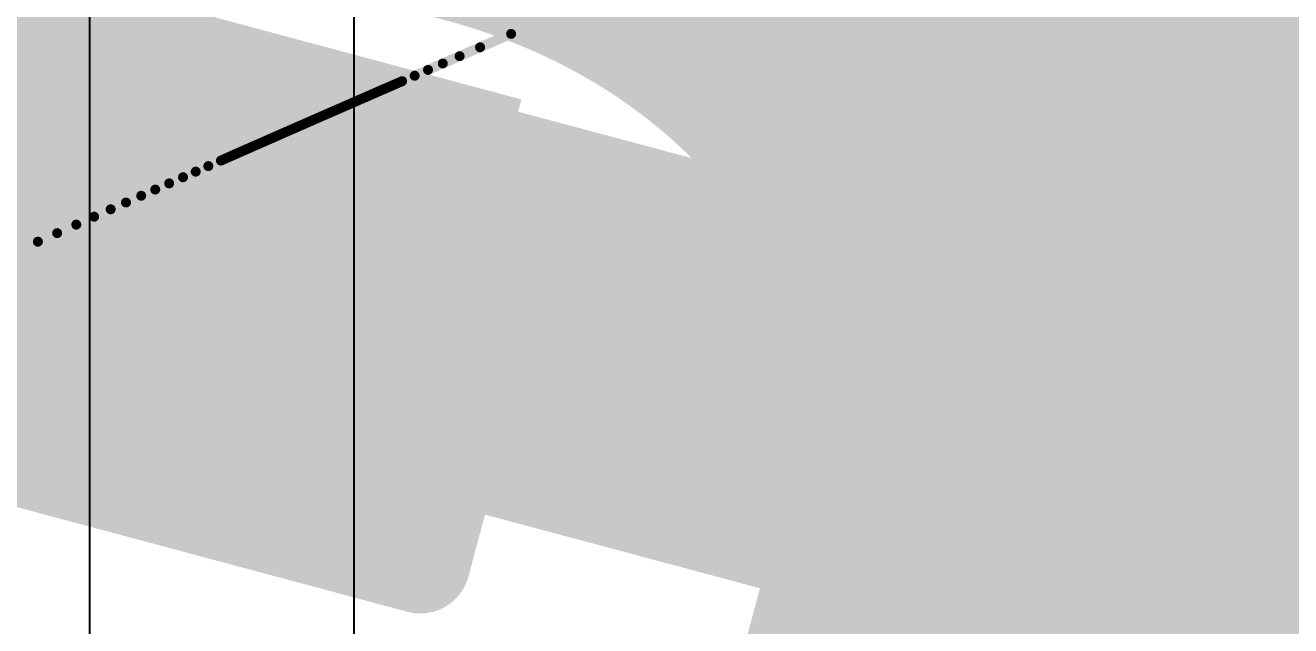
# Model space of a CAD drawing. Header units: inches. Extents: x -0.7 to 8.56, y -0.56 to 6.25.
# Drawn here: x 0.6106 to 0.6742, y 0.9323 to 0.9625 of the extents above; entities that cross this region are included whole.
import ezdxf

# ---------------------------------------------------------------- set-up
doc = ezdxf.new("R2010")
doc.units = ezdxf.units.IN
doc.header["$MEASUREMENT"] = 0
for name, color, linetype in [('Bottom Layer', 5, 'Continuous'), ('Bottom Overlay', 54, 'Continuous'), ('Dimension', 6, 'Continuous'), ('Fabrication', 76, 'Continuous'), ('Top Layer', 1, 'Continuous'), ('Top Overlay', 2, 'Continuous'), ('Top Paste', 8, 'Continuous'), ('Top Solder', 216, 'Continuous')]:
    doc.layers.add(name, color=color, linetype=linetype)
doc.styles.add('Arial Black_Bold', font='', dxfattribs={"height": 0.2})
doc.styles.get('Arial Black_Bold').set_extended_font_data('Arial Black', bold=True)

# ---------------------------------------------------------------- blocks, each defined once
blk = doc.blocks.new('SK6812_EC20_8')
at = {"layer": 'Top Layer'}
blk.add_hatch(color=1, dxfattribs=at).paths.add_polyline_path([(0.009843, -0.009842), (0.041339, -0.009842), (0.041339, -0.037402), (0.009843, -0.037402)])
at = {"layer": 'Top Paste'}
blk.add_hatch(color=8, dxfattribs=at).paths.add_polyline_path([(0.009843, -0.009842), (0.041339, -0.009842), (0.041339, -0.037402), (0.009843, -0.037402)])
at = {"layer": 'Top Solder'}
blk.add_hatch(color=216, dxfattribs=at).paths.add_polyline_path([(0.005843, -0.005842), (0.045339, -0.005842), (0.045339, -0.041402), (0.005843, -0.041402)])
blk = doc.blocks.new('C___0402_20')
at = {"layer": 'Top Layer'}
for points in [[(-0.0275, -0.0125), (-0.0275, 0.0125), (-0.0095, 0.0125), (-0.0095, -0.0125)], [(0.0095, -0.0125), (0.0095, 0.0125), (0.0275, 0.0125), (0.0275, -0.0125)]]:
    blk.add_hatch(color=1, dxfattribs=at).paths.add_polyline_path(points)
at = {"layer": 'Top Paste'}
for points in [[(-0.0275, -0.0125), (-0.0275, 0.0125), (-0.0095, 0.0125), (-0.0095, -0.0125)], [(0.0095, -0.0125), (0.0095, 0.0125), (0.0275, 0.0125), (0.0275, -0.0125)]]:
    blk.add_hatch(color=8, dxfattribs=at).paths.add_polyline_path(points)
at = {"layer": 'Top Solder'}
for points in [[(-0.029862, -0.014862), (-0.029862, 0.014862), (-0.007138, 0.014862), (-0.007138, -0.014862)], [(0.007138, -0.014862), (0.007138, 0.014862), (0.029862, 0.014862), (0.029862, -0.014862)]]:
    blk.add_hatch(color=216, dxfattribs=at).paths.add_polyline_path(points)
at = {"layer": 'Top Overlay'}
for points in [[(-0.011, 0.016, 0.005, 0.005, 0), (-0.031, 0.016, 0.005, 0.005, 0)], [(-0.031, -0.016, 0.005, 0.005, 0), (-0.031, 0.016, 0.005, 0.005, 0)], [(0.031, 0.016, 0.005, 0.005, 0), (0.011, 0.016, 0.005, 0.005, 0)], [(0.031, -0.016, 0.005, 0.005, 0), (0.031, 0.016, 0.005, 0.005, 0)], [(-0.011, -0.016, 0.005, 0.005, 0), (-0.031, -0.016, 0.005, 0.005, 0)], [(0.031, -0.016, 0.005, 0.005, 0), (0.011, -0.016, 0.005, 0.005, 0)]]:
    blk.add_lwpolyline(points, format="xyseb", dxfattribs=at)
for points in [[(-0.03225, 0.016, 0.0025, 0.0025, 1), (-0.02975, 0.016, 0.0025, 0.0025, 1)], [(-0.03225, 0.016, 0.0025, 0.0025, 1), (-0.02975, 0.016, 0.0025, 0.0025, 1)], [(-0.01225, 0.016, 0.0025, 0.0025, 1), (-0.00975, 0.016, 0.0025, 0.0025, 1)], [(0.00975, 0.016, 0.0025, 0.0025, 1), (0.01225, 0.016, 0.0025, 0.0025, 1)], [(0.02975, 0.016, 0.0025, 0.0025, 1), (0.03225, 0.016, 0.0025, 0.0025, 1)], [(0.02975, 0.016, 0.0025, 0.0025, 1), (0.03225, 0.016, 0.0025, 0.0025, 1)], [(-0.03225, -0.016, 0.0025, 0.0025, 1), (-0.02975, -0.016, 0.0025, 0.0025, 1)], [(-0.03225, -0.016, 0.0025, 0.0025, 1), (-0.02975, -0.016, 0.0025, 0.0025, 1)], [(-0.01225, -0.016, 0.0025, 0.0025, 1), (-0.00975, -0.016, 0.0025, 0.0025, 1)], [(0.00975, -0.016, 0.0025, 0.0025, 1), (0.01225, -0.016, 0.0025, 0.0025, 1)], [(0.02975, -0.016, 0.0025, 0.0025, 1), (0.03225, -0.016, 0.0025, 0.0025, 1)], [(0.02975, -0.016, 0.0025, 0.0025, 1), (0.03225, -0.016, 0.0025, 0.0025, 1)]]:
    blk.add_lwpolyline(points, format="xyseb", close=True, dxfattribs=at)

msp = doc.modelspace()

# ---------------------------------------------------------------- linework, layer by layer
at = {"layer": 'Bottom Layer'}
for p, q in [((0.62712, 1.035361), (0.627119, 0.750632)), ((0.613834, 1.018644), (0.613834, 0.771991))]:
    msp.add_line(p, q, dxfattribs=at)
at = {"layer": 'Dimension'}
for points in [[(2.295669, 0.766417, 0.01, 0.01, 1), (0.524016, 0.766417, 0.01, 0.01, 1)], [(2.148045, 0.766414, 0.01, 0.01, 1), (0.671667, 0.766414, 0.01, 0.01, 1)]]:
    msp.add_lwpolyline(points, format="xyseb", close=True, dxfattribs=at)
msp.add_lwpolyline([(0.484355, 1.014253, 0.015, 0.015, 0), (2.408178, 0.498766, 0.015, 0.015, 0)], format="xyseb", dxfattribs=at)
at = {"layer": 'Fabrication'}
for points in [[(2.094234, 1.23357, 0.0005, 0.0005, -1.1671), (0.617129, 0.534922, 0.0005, 0.0005, 0)], [(2.094234, 1.23357, 0.0005, 0.0005, -1.1671), (0.617129, 0.534922, 0.0005, 0.0005, 0)], [(2.094234, 1.23357, 0.0005, 0.0005, -1.1671), (0.617129, 0.534922, 0.0005, 0.0005, 0)], [(2.094234, 1.23357, 0.0005, 0.0005, -1.1671), (0.617129, 0.534922, 0.0005, 0.0005, 0)], [(2.146108, 1.225917, 0.0005, 0.0005, -1.205705), (0.558167, 0.612204, 0.0005, 0.0005, 0)], [(2.146108, 1.225917, 0.0005, 0.0005, -1.205705), (0.558167, 0.612204, 0.0005, 0.0005, 0)], [(0.558173, 0.927164, 0.0005, 0.0005, -0.093151), (0.673459, 1.225622, 0.0005, 0.0005, 0)], [(0.558173, 0.927164, 0.0005, 0.0005, -0.093151), (0.673459, 1.225622, 0.0005, 0.0005, 0)], [(0.635022, 0.962053, 0.0005, 0.0005, 0), (0.638279, 0.963459, 0.0005, 0.0005, 0)], [(0.635022, 0.962053, 0.0005, 0.0005, 0), (0.638279, 0.963459, 0.0005, 0.0005, 0)], [(0.633463, 0.961378, 0.0005, 0.0005, 0), (0.635022, 0.962053, 0.0005, 0.0005, 0)], [(0.633463, 0.961378, 0.0005, 0.0005, 0), (0.635022, 0.962053, 0.0005, 0.0005, 0)], [(0.631588, 0.960565, 0.0005, 0.0005, 0), (0.632432, 0.960931, 0.0005, 0.0005, 0)], [(0.631588, 0.960565, 0.0005, 0.0005, 0), (0.632432, 0.960931, 0.0005, 0.0005, 0)], [(0.632432, 0.960931, 0.0005, 0.0005, 0), (0.633463, 0.961378, 0.0005, 0.0005, 0)], [(0.632432, 0.960931, 0.0005, 0.0005, 0), (0.633463, 0.961378, 0.0005, 0.0005, 0)], [(0.630844, 0.960241, 0.0005, 0.0005, 0), (0.631588, 0.960565, 0.0005, 0.0005, 0)], [(0.630844, 0.960241, 0.0005, 0.0005, 0), (0.631588, 0.960565, 0.0005, 0.0005, 0)], [(0.62896, 0.959421, 0.0005, 0.0005, 0), (0.629544, 0.959676, 0.0005, 0.0005, 0)], [(0.62896, 0.959421, 0.0005, 0.0005, 0), (0.629544, 0.959676, 0.0005, 0.0005, 0)], [(0.629544, 0.959676, 0.0005, 0.0005, 0), (0.630173, 0.959949, 0.0005, 0.0005, 0)], [(0.629544, 0.959676, 0.0005, 0.0005, 0), (0.630173, 0.959949, 0.0005, 0.0005, 0)], [(0.630173, 0.959949, 0.0005, 0.0005, 0), (0.630844, 0.960241, 0.0005, 0.0005, 0)], [(0.630173, 0.959949, 0.0005, 0.0005, 0), (0.630844, 0.960241, 0.0005, 0.0005, 0)], [(0.627879, 0.95895, 0.0005, 0.0005, 0), (0.628404, 0.959179, 0.0005, 0.0005, 0)], [(0.627879, 0.95895, 0.0005, 0.0005, 0), (0.628404, 0.959179, 0.0005, 0.0005, 0)], [(0.628404, 0.959179, 0.0005, 0.0005, 0), (0.62896, 0.959421, 0.0005, 0.0005, 0)], [(0.628404, 0.959179, 0.0005, 0.0005, 0), (0.62896, 0.959421, 0.0005, 0.0005, 0)], [(0.626386, 0.958298, 0.0005, 0.0005, 0), (0.626869, 0.958509, 0.0005, 0.0005, 0)], [(0.626386, 0.958298, 0.0005, 0.0005, 0), (0.626869, 0.958509, 0.0005, 0.0005, 0)], [(0.626869, 0.958509, 0.0005, 0.0005, 0), (0.627367, 0.958727, 0.0005, 0.0005, 0)], [(0.626869, 0.958509, 0.0005, 0.0005, 0), (0.627367, 0.958727, 0.0005, 0.0005, 0)], [(0.627367, 0.958727, 0.0005, 0.0005, 0), (0.627879, 0.95895, 0.0005, 0.0005, 0)], [(0.627367, 0.958727, 0.0005, 0.0005, 0), (0.627879, 0.95895, 0.0005, 0.0005, 0)], [(0.625027, 0.957704, 0.0005, 0.0005, 0), (0.625464, 0.957895, 0.0005, 0.0005, 0)], [(0.625027, 0.957704, 0.0005, 0.0005, 0), (0.625464, 0.957895, 0.0005, 0.0005, 0)], [(0.625464, 0.957895, 0.0005, 0.0005, 0), (0.625918, 0.958093, 0.0005, 0.0005, 0)], [(0.625464, 0.957895, 0.0005, 0.0005, 0), (0.625918, 0.958093, 0.0005, 0.0005, 0)], [(0.625918, 0.958093, 0.0005, 0.0005, 0), (0.626386, 0.958298, 0.0005, 0.0005, 0)], [(0.625918, 0.958093, 0.0005, 0.0005, 0), (0.626386, 0.958298, 0.0005, 0.0005, 0)], [(0.623388, 0.956985, 0.0005, 0.0005, 0), (0.623777, 0.957156, 0.0005, 0.0005, 0)], [(0.623388, 0.956985, 0.0005, 0.0005, 0), (0.623777, 0.957156, 0.0005, 0.0005, 0)], [(0.623777, 0.957156, 0.0005, 0.0005, 0), (0.624184, 0.957334, 0.0005, 0.0005, 0)], [(0.623777, 0.957156, 0.0005, 0.0005, 0), (0.624184, 0.957334, 0.0005, 0.0005, 0)], [(0.624184, 0.957334, 0.0005, 0.0005, 0), (0.624606, 0.957519, 0.0005, 0.0005, 0)], [(0.624184, 0.957334, 0.0005, 0.0005, 0), (0.624606, 0.957519, 0.0005, 0.0005, 0)], [(0.624606, 0.957519, 0.0005, 0.0005, 0), (0.625027, 0.957704, 0.0005, 0.0005, 0)], [(0.624606, 0.957519, 0.0005, 0.0005, 0), (0.625027, 0.957704, 0.0005, 0.0005, 0)], [(0.621855, 0.956311, 0.0005, 0.0005, 0), (0.62225, 0.956485, 0.0005, 0.0005, 0)], [(0.621855, 0.956311, 0.0005, 0.0005, 0), (0.62225, 0.956485, 0.0005, 0.0005, 0)], [(0.62225, 0.956485, 0.0005, 0.0005, 0), (0.622624, 0.956649, 0.0005, 0.0005, 0)], [(0.62225, 0.956485, 0.0005, 0.0005, 0), (0.622624, 0.956649, 0.0005, 0.0005, 0)], [(0.622624, 0.956649, 0.0005, 0.0005, 0), (0.622997, 0.956813, 0.0005, 0.0005, 0)], [(0.622624, 0.956649, 0.0005, 0.0005, 0), (0.622997, 0.956813, 0.0005, 0.0005, 0)], [(0.622997, 0.956813, 0.0005, 0.0005, 0), (0.623388, 0.956985, 0.0005, 0.0005, 0)], [(0.622997, 0.956813, 0.0005, 0.0005, 0), (0.623388, 0.956985, 0.0005, 0.0005, 0)], [(0.620432, 0.955684, 0.0005, 0.0005, 0), (0.621003, 0.955936, 0.0005, 0.0005, 0)], [(0.620432, 0.955684, 0.0005, 0.0005, 0), (0.621003, 0.955936, 0.0005, 0.0005, 0)], [(0.621003, 0.955936, 0.0005, 0.0005, 0), (0.621572, 0.956187, 0.0005, 0.0005, 0)], [(0.621003, 0.955936, 0.0005, 0.0005, 0), (0.621572, 0.956187, 0.0005, 0.0005, 0)], [(0.621572, 0.956187, 0.0005, 0.0005, 0), (0.621855, 0.956311, 0.0005, 0.0005, 0)], [(0.621572, 0.956187, 0.0005, 0.0005, 0), (0.621855, 0.956311, 0.0005, 0.0005, 0)], [(0.619167, 0.955126, 0.0005, 0.0005, 0), (0.619801, 0.955406, 0.0005, 0.0005, 0)], [(0.619167, 0.955126, 0.0005, 0.0005, 0), (0.619801, 0.955406, 0.0005, 0.0005, 0)], [(0.619801, 0.955406, 0.0005, 0.0005, 0), (0.620432, 0.955684, 0.0005, 0.0005, 0)], [(0.619801, 0.955406, 0.0005, 0.0005, 0), (0.620432, 0.955684, 0.0005, 0.0005, 0)], [(0.617132, 0.954226, 0.0005, 0.0005, 0), (0.617833, 0.954537, 0.0005, 0.0005, 0)], [(0.617132, 0.954226, 0.0005, 0.0005, 0), (0.617833, 0.954537, 0.0005, 0.0005, 0)], [(0.617833, 0.954537, 0.0005, 0.0005, 0), (0.61853, 0.954845, 0.0005, 0.0005, 0)], [(0.617833, 0.954537, 0.0005, 0.0005, 0), (0.61853, 0.954845, 0.0005, 0.0005, 0)], [(0.61853, 0.954845, 0.0005, 0.0005, 0), (0.619167, 0.955126, 0.0005, 0.0005, 0)], [(0.61853, 0.954845, 0.0005, 0.0005, 0), (0.619167, 0.955126, 0.0005, 0.0005, 0)], [(0.615662, 0.953575, 0.0005, 0.0005, 0), (0.616428, 0.953915, 0.0005, 0.0005, 0)], [(0.615662, 0.953575, 0.0005, 0.0005, 0), (0.616428, 0.953915, 0.0005, 0.0005, 0)], [(0.616428, 0.953915, 0.0005, 0.0005, 0), (0.617132, 0.954226, 0.0005, 0.0005, 0)], [(0.616428, 0.953915, 0.0005, 0.0005, 0), (0.617132, 0.954226, 0.0005, 0.0005, 0)], [(0.614892, 0.953233, 0.0005, 0.0005, 0), (0.615662, 0.953575, 0.0005, 0.0005, 0)], [(0.614892, 0.953233, 0.0005, 0.0005, 0), (0.615662, 0.953575, 0.0005, 0.0005, 0)], [(0.613163, 0.952464, 0.0005, 0.0005, 0), (0.614059, 0.952863, 0.0005, 0.0005, 0)], [(0.613163, 0.952464, 0.0005, 0.0005, 0), (0.614059, 0.952863, 0.0005, 0.0005, 0)], [(0.614059, 0.952863, 0.0005, 0.0005, 0), (0.614892, 0.953233, 0.0005, 0.0005, 0)], [(0.614059, 0.952863, 0.0005, 0.0005, 0), (0.614892, 0.953233, 0.0005, 0.0005, 0)], [(0.611235, 0.951605, 0.0005, 0.0005, 0), (0.612201, 0.952036, 0.0005, 0.0005, 0)], [(0.611235, 0.951605, 0.0005, 0.0005, 0), (0.612201, 0.952036, 0.0005, 0.0005, 0)], [(0.612201, 0.952036, 0.0005, 0.0005, 0), (0.613163, 0.952464, 0.0005, 0.0005, 0)], [(0.612201, 0.952036, 0.0005, 0.0005, 0), (0.613163, 0.952464, 0.0005, 0.0005, 0)], [(0.610203, 0.951144, 0.0005, 0.0005, 0), (0.611235, 0.951605, 0.0005, 0.0005, 0)], [(0.610203, 0.951144, 0.0005, 0.0005, 0), (0.611235, 0.951605, 0.0005, 0.0005, 0)]]:
    msp.add_lwpolyline(points, format="xyseb", dxfattribs=at)
for points in [[(0.634897, 0.962053, 0.00025, 0.00025, 1), (0.635147, 0.962053, 0.00025, 0.00025, 1)], [(0.634897, 0.962053, 0.00025, 0.00025, 1), (0.635147, 0.962053, 0.00025, 0.00025, 1)], [(0.634897, 0.962053, 0.00025, 0.00025, 1), (0.635147, 0.962053, 0.00025, 0.00025, 1)], [(0.634897, 0.962053, 0.00025, 0.00025, 1), (0.635147, 0.962053, 0.00025, 0.00025, 1)], [(0.632308, 0.960931, 0.00025, 0.00025, 1), (0.632557, 0.960931, 0.00025, 0.00025, 1)], [(0.632308, 0.960931, 0.00025, 0.00025, 1), (0.632557, 0.960931, 0.00025, 0.00025, 1)], [(0.632308, 0.960931, 0.00025, 0.00025, 1), (0.632557, 0.960931, 0.00025, 0.00025, 1)], [(0.632308, 0.960931, 0.00025, 0.00025, 1), (0.632557, 0.960931, 0.00025, 0.00025, 1)], [(0.633338, 0.961378, 0.00025, 0.00025, 1), (0.633588, 0.961378, 0.00025, 0.00025, 1)], [(0.633338, 0.961378, 0.00025, 0.00025, 1), (0.633588, 0.961378, 0.00025, 0.00025, 1)], [(0.633338, 0.961378, 0.00025, 0.00025, 1), (0.633588, 0.961378, 0.00025, 0.00025, 1)], [(0.633338, 0.961378, 0.00025, 0.00025, 1), (0.633588, 0.961378, 0.00025, 0.00025, 1)], [(0.631463, 0.960565, 0.00025, 0.00025, 1), (0.631713, 0.960565, 0.00025, 0.00025, 1)], [(0.631463, 0.960565, 0.00025, 0.00025, 1), (0.631713, 0.960565, 0.00025, 0.00025, 1)], [(0.631463, 0.960565, 0.00025, 0.00025, 1), (0.631713, 0.960565, 0.00025, 0.00025, 1)], [(0.631463, 0.960565, 0.00025, 0.00025, 1), (0.631713, 0.960565, 0.00025, 0.00025, 1)], [(0.629419, 0.959676, 0.00025, 0.00025, 1), (0.629669, 0.959676, 0.00025, 0.00025, 1)], [(0.629419, 0.959676, 0.00025, 0.00025, 1), (0.629669, 0.959676, 0.00025, 0.00025, 1)], [(0.629419, 0.959676, 0.00025, 0.00025, 1), (0.629669, 0.959676, 0.00025, 0.00025, 1)], [(0.629419, 0.959676, 0.00025, 0.00025, 1), (0.629669, 0.959676, 0.00025, 0.00025, 1)], [(0.630048, 0.959949, 0.00025, 0.00025, 1), (0.630298, 0.959949, 0.00025, 0.00025, 1)], [(0.630048, 0.959949, 0.00025, 0.00025, 1), (0.630298, 0.959949, 0.00025, 0.00025, 1)], [(0.630048, 0.959949, 0.00025, 0.00025, 1), (0.630298, 0.959949, 0.00025, 0.00025, 1)], [(0.630048, 0.959949, 0.00025, 0.00025, 1), (0.630298, 0.959949, 0.00025, 0.00025, 1)], [(0.630719, 0.960241, 0.00025, 0.00025, 1), (0.630969, 0.960241, 0.00025, 0.00025, 1)], [(0.630719, 0.960241, 0.00025, 0.00025, 1), (0.630969, 0.960241, 0.00025, 0.00025, 1)], [(0.630719, 0.960241, 0.00025, 0.00025, 1), (0.630969, 0.960241, 0.00025, 0.00025, 1)], [(0.630719, 0.960241, 0.00025, 0.00025, 1), (0.630969, 0.960241, 0.00025, 0.00025, 1)], [(0.628279, 0.959179, 0.00025, 0.00025, 1), (0.628529, 0.959179, 0.00025, 0.00025, 1)], [(0.628279, 0.959179, 0.00025, 0.00025, 1), (0.628529, 0.959179, 0.00025, 0.00025, 1)], [(0.628279, 0.959179, 0.00025, 0.00025, 1), (0.628529, 0.959179, 0.00025, 0.00025, 1)], [(0.628279, 0.959179, 0.00025, 0.00025, 1), (0.628529, 0.959179, 0.00025, 0.00025, 1)], [(0.628835, 0.959421, 0.00025, 0.00025, 1), (0.629085, 0.959421, 0.00025, 0.00025, 1)], [(0.628835, 0.959421, 0.00025, 0.00025, 1), (0.629085, 0.959421, 0.00025, 0.00025, 1)], [(0.628835, 0.959421, 0.00025, 0.00025, 1), (0.629085, 0.959421, 0.00025, 0.00025, 1)], [(0.628835, 0.959421, 0.00025, 0.00025, 1), (0.629085, 0.959421, 0.00025, 0.00025, 1)], [(0.626744, 0.958509, 0.00025, 0.00025, 1), (0.626994, 0.958509, 0.00025, 0.00025, 1)], [(0.626744, 0.958509, 0.00025, 0.00025, 1), (0.626994, 0.958509, 0.00025, 0.00025, 1)], [(0.626744, 0.958509, 0.00025, 0.00025, 1), (0.626994, 0.958509, 0.00025, 0.00025, 1)], [(0.626744, 0.958509, 0.00025, 0.00025, 1), (0.626994, 0.958509, 0.00025, 0.00025, 1)], [(0.627242, 0.958727, 0.00025, 0.00025, 1), (0.627492, 0.958727, 0.00025, 0.00025, 1)], [(0.627242, 0.958727, 0.00025, 0.00025, 1), (0.627492, 0.958727, 0.00025, 0.00025, 1)], [(0.627242, 0.958727, 0.00025, 0.00025, 1), (0.627492, 0.958727, 0.00025, 0.00025, 1)], [(0.627242, 0.958727, 0.00025, 0.00025, 1), (0.627492, 0.958727, 0.00025, 0.00025, 1)], [(0.627754, 0.95895, 0.00025, 0.00025, 1), (0.628004, 0.95895, 0.00025, 0.00025, 1)], [(0.627754, 0.95895, 0.00025, 0.00025, 1), (0.628004, 0.95895, 0.00025, 0.00025, 1)], [(0.627754, 0.95895, 0.00025, 0.00025, 1), (0.628004, 0.95895, 0.00025, 0.00025, 1)], [(0.627754, 0.95895, 0.00025, 0.00025, 1), (0.628004, 0.95895, 0.00025, 0.00025, 1)], [(0.62534, 0.957895, 0.00025, 0.00025, 1), (0.62559, 0.957895, 0.00025, 0.00025, 1)], [(0.62534, 0.957895, 0.00025, 0.00025, 1), (0.62559, 0.957895, 0.00025, 0.00025, 1)], [(0.62534, 0.957895, 0.00025, 0.00025, 1), (0.62559, 0.957895, 0.00025, 0.00025, 1)], [(0.62534, 0.957895, 0.00025, 0.00025, 1), (0.62559, 0.957895, 0.00025, 0.00025, 1)], [(0.625792, 0.958093, 0.00025, 0.00025, 1), (0.626042, 0.958093, 0.00025, 0.00025, 1)], [(0.625792, 0.958093, 0.00025, 0.00025, 1), (0.626042, 0.958093, 0.00025, 0.00025, 1)], [(0.625792, 0.958093, 0.00025, 0.00025, 1), (0.626042, 0.958093, 0.00025, 0.00025, 1)], [(0.625792, 0.958093, 0.00025, 0.00025, 1), (0.626042, 0.958093, 0.00025, 0.00025, 1)], [(0.626261, 0.958298, 0.00025, 0.00025, 1), (0.626511, 0.958298, 0.00025, 0.00025, 1)], [(0.626261, 0.958298, 0.00025, 0.00025, 1), (0.626511, 0.958298, 0.00025, 0.00025, 1)], [(0.626261, 0.958298, 0.00025, 0.00025, 1), (0.626511, 0.958298, 0.00025, 0.00025, 1)], [(0.626261, 0.958298, 0.00025, 0.00025, 1), (0.626511, 0.958298, 0.00025, 0.00025, 1)], [(0.623652, 0.957156, 0.00025, 0.00025, 1), (0.623902, 0.957156, 0.00025, 0.00025, 1)], [(0.623652, 0.957156, 0.00025, 0.00025, 1), (0.623902, 0.957156, 0.00025, 0.00025, 1)], [(0.623652, 0.957156, 0.00025, 0.00025, 1), (0.623902, 0.957156, 0.00025, 0.00025, 1)], [(0.623652, 0.957156, 0.00025, 0.00025, 1), (0.623902, 0.957156, 0.00025, 0.00025, 1)], [(0.624058, 0.957334, 0.00025, 0.00025, 1), (0.624309, 0.957334, 0.00025, 0.00025, 1)], [(0.624058, 0.957334, 0.00025, 0.00025, 1), (0.624309, 0.957334, 0.00025, 0.00025, 1)], [(0.624058, 0.957334, 0.00025, 0.00025, 1), (0.624309, 0.957334, 0.00025, 0.00025, 1)], [(0.624058, 0.957334, 0.00025, 0.00025, 1), (0.624309, 0.957334, 0.00025, 0.00025, 1)], [(0.624481, 0.957519, 0.00025, 0.00025, 1), (0.624731, 0.957519, 0.00025, 0.00025, 1)], [(0.624481, 0.957519, 0.00025, 0.00025, 1), (0.624731, 0.957519, 0.00025, 0.00025, 1)], [(0.624481, 0.957519, 0.00025, 0.00025, 1), (0.624731, 0.957519, 0.00025, 0.00025, 1)], [(0.624481, 0.957519, 0.00025, 0.00025, 1), (0.624731, 0.957519, 0.00025, 0.00025, 1)], [(0.624902, 0.957704, 0.00025, 0.00025, 1), (0.625152, 0.957704, 0.00025, 0.00025, 1)], [(0.624902, 0.957704, 0.00025, 0.00025, 1), (0.625152, 0.957704, 0.00025, 0.00025, 1)], [(0.624902, 0.957704, 0.00025, 0.00025, 1), (0.625152, 0.957704, 0.00025, 0.00025, 1)], [(0.624902, 0.957704, 0.00025, 0.00025, 1), (0.625152, 0.957704, 0.00025, 0.00025, 1)], [(0.622124, 0.956485, 0.00025, 0.00025, 1), (0.622375, 0.956485, 0.00025, 0.00025, 1)], [(0.622124, 0.956485, 0.00025, 0.00025, 1), (0.622375, 0.956485, 0.00025, 0.00025, 1)], [(0.622124, 0.956485, 0.00025, 0.00025, 1), (0.622375, 0.956485, 0.00025, 0.00025, 1)], [(0.622124, 0.956485, 0.00025, 0.00025, 1), (0.622375, 0.956485, 0.00025, 0.00025, 1)], [(0.622499, 0.956649, 0.00025, 0.00025, 1), (0.622749, 0.956649, 0.00025, 0.00025, 1)], [(0.622499, 0.956649, 0.00025, 0.00025, 1), (0.622749, 0.956649, 0.00025, 0.00025, 1)], [(0.622499, 0.956649, 0.00025, 0.00025, 1), (0.622749, 0.956649, 0.00025, 0.00025, 1)], [(0.622499, 0.956649, 0.00025, 0.00025, 1), (0.622749, 0.956649, 0.00025, 0.00025, 1)], [(0.622872, 0.956813, 0.00025, 0.00025, 1), (0.623122, 0.956813, 0.00025, 0.00025, 1)], [(0.622872, 0.956813, 0.00025, 0.00025, 1), (0.623122, 0.956813, 0.00025, 0.00025, 1)], [(0.622872, 0.956813, 0.00025, 0.00025, 1), (0.623122, 0.956813, 0.00025, 0.00025, 1)], [(0.622872, 0.956813, 0.00025, 0.00025, 1), (0.623122, 0.956813, 0.00025, 0.00025, 1)], [(0.623263, 0.956985, 0.00025, 0.00025, 1), (0.623513, 0.956985, 0.00025, 0.00025, 1)], [(0.623263, 0.956985, 0.00025, 0.00025, 1), (0.623513, 0.956985, 0.00025, 0.00025, 1)], [(0.623263, 0.956985, 0.00025, 0.00025, 1), (0.623513, 0.956985, 0.00025, 0.00025, 1)], [(0.623263, 0.956985, 0.00025, 0.00025, 1), (0.623513, 0.956985, 0.00025, 0.00025, 1)], [(0.620878, 0.955936, 0.00025, 0.00025, 1), (0.621128, 0.955936, 0.00025, 0.00025, 1)], [(0.620878, 0.955936, 0.00025, 0.00025, 1), (0.621128, 0.955936, 0.00025, 0.00025, 1)], [(0.620878, 0.955936, 0.00025, 0.00025, 1), (0.621128, 0.955936, 0.00025, 0.00025, 1)], [(0.620878, 0.955936, 0.00025, 0.00025, 1), (0.621128, 0.955936, 0.00025, 0.00025, 1)], [(0.621447, 0.956187, 0.00025, 0.00025, 1), (0.621697, 0.956187, 0.00025, 0.00025, 1)], [(0.621447, 0.956187, 0.00025, 0.00025, 1), (0.621697, 0.956187, 0.00025, 0.00025, 1)], [(0.621447, 0.956187, 0.00025, 0.00025, 1), (0.621697, 0.956187, 0.00025, 0.00025, 1)], [(0.621447, 0.956187, 0.00025, 0.00025, 1), (0.621697, 0.956187, 0.00025, 0.00025, 1)], [(0.62173, 0.956311, 0.00025, 0.00025, 1), (0.62198, 0.956311, 0.00025, 0.00025, 1)], [(0.62173, 0.956311, 0.00025, 0.00025, 1), (0.62198, 0.956311, 0.00025, 0.00025, 1)], [(0.62173, 0.956311, 0.00025, 0.00025, 1), (0.62198, 0.956311, 0.00025, 0.00025, 1)], [(0.62173, 0.956311, 0.00025, 0.00025, 1), (0.62198, 0.956311, 0.00025, 0.00025, 1)], [(0.619676, 0.955406, 0.00025, 0.00025, 1), (0.619926, 0.955406, 0.00025, 0.00025, 1)], [(0.619676, 0.955406, 0.00025, 0.00025, 1), (0.619926, 0.955406, 0.00025, 0.00025, 1)], [(0.619676, 0.955406, 0.00025, 0.00025, 1), (0.619926, 0.955406, 0.00025, 0.00025, 1)], [(0.619676, 0.955406, 0.00025, 0.00025, 1), (0.619926, 0.955406, 0.00025, 0.00025, 1)], [(0.620307, 0.955684, 0.00025, 0.00025, 1), (0.620557, 0.955684, 0.00025, 0.00025, 1)], [(0.620307, 0.955684, 0.00025, 0.00025, 1), (0.620557, 0.955684, 0.00025, 0.00025, 1)], [(0.620307, 0.955684, 0.00025, 0.00025, 1), (0.620557, 0.955684, 0.00025, 0.00025, 1)], [(0.620307, 0.955684, 0.00025, 0.00025, 1), (0.620557, 0.955684, 0.00025, 0.00025, 1)], [(0.617708, 0.954537, 0.00025, 0.00025, 1), (0.617958, 0.954537, 0.00025, 0.00025, 1)], [(0.617708, 0.954537, 0.00025, 0.00025, 1), (0.617958, 0.954537, 0.00025, 0.00025, 1)], [(0.617708, 0.954537, 0.00025, 0.00025, 1), (0.617958, 0.954537, 0.00025, 0.00025, 1)], [(0.617708, 0.954537, 0.00025, 0.00025, 1), (0.617958, 0.954537, 0.00025, 0.00025, 1)], [(0.618405, 0.954845, 0.00025, 0.00025, 1), (0.618655, 0.954845, 0.00025, 0.00025, 1)], [(0.618405, 0.954845, 0.00025, 0.00025, 1), (0.618655, 0.954845, 0.00025, 0.00025, 1)], [(0.618405, 0.954845, 0.00025, 0.00025, 1), (0.618655, 0.954845, 0.00025, 0.00025, 1)], [(0.618405, 0.954845, 0.00025, 0.00025, 1), (0.618655, 0.954845, 0.00025, 0.00025, 1)], [(0.619042, 0.955126, 0.00025, 0.00025, 1), (0.619292, 0.955126, 0.00025, 0.00025, 1)], [(0.619042, 0.955126, 0.00025, 0.00025, 1), (0.619292, 0.955126, 0.00025, 0.00025, 1)], [(0.619042, 0.955126, 0.00025, 0.00025, 1), (0.619292, 0.955126, 0.00025, 0.00025, 1)], [(0.619042, 0.955126, 0.00025, 0.00025, 1), (0.619292, 0.955126, 0.00025, 0.00025, 1)], [(0.616303, 0.953915, 0.00025, 0.00025, 1), (0.616553, 0.953915, 0.00025, 0.00025, 1)], [(0.616303, 0.953915, 0.00025, 0.00025, 1), (0.616553, 0.953915, 0.00025, 0.00025, 1)], [(0.616303, 0.953915, 0.00025, 0.00025, 1), (0.616553, 0.953915, 0.00025, 0.00025, 1)], [(0.616303, 0.953915, 0.00025, 0.00025, 1), (0.616553, 0.953915, 0.00025, 0.00025, 1)], [(0.617007, 0.954226, 0.00025, 0.00025, 1), (0.617257, 0.954226, 0.00025, 0.00025, 1)], [(0.617007, 0.954226, 0.00025, 0.00025, 1), (0.617257, 0.954226, 0.00025, 0.00025, 1)], [(0.617007, 0.954226, 0.00025, 0.00025, 1), (0.617257, 0.954226, 0.00025, 0.00025, 1)], [(0.617007, 0.954226, 0.00025, 0.00025, 1), (0.617257, 0.954226, 0.00025, 0.00025, 1)], [(0.615537, 0.953575, 0.00025, 0.00025, 1), (0.615787, 0.953575, 0.00025, 0.00025, 1)], [(0.615537, 0.953575, 0.00025, 0.00025, 1), (0.615787, 0.953575, 0.00025, 0.00025, 1)], [(0.615537, 0.953575, 0.00025, 0.00025, 1), (0.615787, 0.953575, 0.00025, 0.00025, 1)], [(0.615537, 0.953575, 0.00025, 0.00025, 1), (0.615787, 0.953575, 0.00025, 0.00025, 1)], [(0.613935, 0.952863, 0.00025, 0.00025, 1), (0.614185, 0.952863, 0.00025, 0.00025, 1)], [(0.613935, 0.952863, 0.00025, 0.00025, 1), (0.614185, 0.952863, 0.00025, 0.00025, 1)], [(0.613935, 0.952863, 0.00025, 0.00025, 1), (0.614185, 0.952863, 0.00025, 0.00025, 1)], [(0.613935, 0.952863, 0.00025, 0.00025, 1), (0.614185, 0.952863, 0.00025, 0.00025, 1)], [(0.614767, 0.953233, 0.00025, 0.00025, 1), (0.615017, 0.953233, 0.00025, 0.00025, 1)], [(0.614767, 0.953233, 0.00025, 0.00025, 1), (0.615017, 0.953233, 0.00025, 0.00025, 1)], [(0.614767, 0.953233, 0.00025, 0.00025, 1), (0.615017, 0.953233, 0.00025, 0.00025, 1)], [(0.614767, 0.953233, 0.00025, 0.00025, 1), (0.615017, 0.953233, 0.00025, 0.00025, 1)], [(0.612077, 0.952036, 0.00025, 0.00025, 1), (0.612326, 0.952036, 0.00025, 0.00025, 1)], [(0.612077, 0.952036, 0.00025, 0.00025, 1), (0.612326, 0.952036, 0.00025, 0.00025, 1)], [(0.612077, 0.952036, 0.00025, 0.00025, 1), (0.612326, 0.952036, 0.00025, 0.00025, 1)], [(0.612077, 0.952036, 0.00025, 0.00025, 1), (0.612326, 0.952036, 0.00025, 0.00025, 1)], [(0.613038, 0.952464, 0.00025, 0.00025, 1), (0.613288, 0.952464, 0.00025, 0.00025, 1)], [(0.613038, 0.952464, 0.00025, 0.00025, 1), (0.613288, 0.952464, 0.00025, 0.00025, 1)], [(0.613038, 0.952464, 0.00025, 0.00025, 1), (0.613288, 0.952464, 0.00025, 0.00025, 1)], [(0.613038, 0.952464, 0.00025, 0.00025, 1), (0.613288, 0.952464, 0.00025, 0.00025, 1)], [(0.61111, 0.951605, 0.00025, 0.00025, 1), (0.61136, 0.951605, 0.00025, 0.00025, 1)], [(0.61111, 0.951605, 0.00025, 0.00025, 1), (0.61136, 0.951605, 0.00025, 0.00025, 1)], [(0.61111, 0.951605, 0.00025, 0.00025, 1), (0.61136, 0.951605, 0.00025, 0.00025, 1)], [(0.61111, 0.951605, 0.00025, 0.00025, 1), (0.61136, 0.951605, 0.00025, 0.00025, 1)]]:
    msp.add_lwpolyline(points, format="xyseb", close=True, dxfattribs=at)
at = {"layer": 'Top Layer'}
for points in [[(0.560812, 0.51712, 0.08, 0.08, -0.267603), (0.765842, 1.377872, 0.08, 0.08, 0)], [(0.552896, 0.969892, 0.02, 0.02, 0), (0.618429, 0.952332, 0.02, 0.02, 0)], [(0.618429, 0.952332, 0.02, 0.02, 0), (0.621347, 0.95155, 0.02, 0.02, 0)], [(0.621347, 0.95155, 0.02, 0.02, 0), (0.667293, 0.939239, 0.02, 0.02, 0)]]:
    msp.add_lwpolyline(points, format="xyseb", dxfattribs=at)
for points in [[(0.613429, 0.952332, 0.01, 0.01, 1), (0.623429, 0.952332, 0.01, 0.01, 1)], [(0.613429, 0.952332, 0.01, 0.01, 1), (0.623429, 0.952332, 0.01, 0.01, 1)], [(0.616347, 0.95155, 0.01, 0.01, 1), (0.626347, 0.95155, 0.01, 0.01, 1)], [(0.616347, 0.95155, 0.01, 0.01, 1), (0.626347, 0.95155, 0.01, 0.01, 1)], [(0.662293, 0.939239, 0.01, 0.01, 1), (0.672293, 0.939239, 0.01, 0.01, 1)]]:
    msp.add_lwpolyline(points, format="xyseb", close=True, dxfattribs=at)

# ---------------------------------------------------------------- block references
at = {"rotation": 255}
for name, p in [('SK6812_EC20_8', (0.696733, 0.957844)), ('C___0402_20', (0.623029, 0.969499))]:
    msp.add_blockref(name, p, dxfattribs=at)

# ---------------------------------------------------------------- texts
at = {"layer": 'Bottom Overlay', "style": 'Arial Black_Bold', "text_generation_flag": 2}
msp.add_text('BLDC', height=0.1, rotation=270, dxfattribs=at).set_placement((0.569631, 0.665432))

doc.saveas('drawing.dxf')
